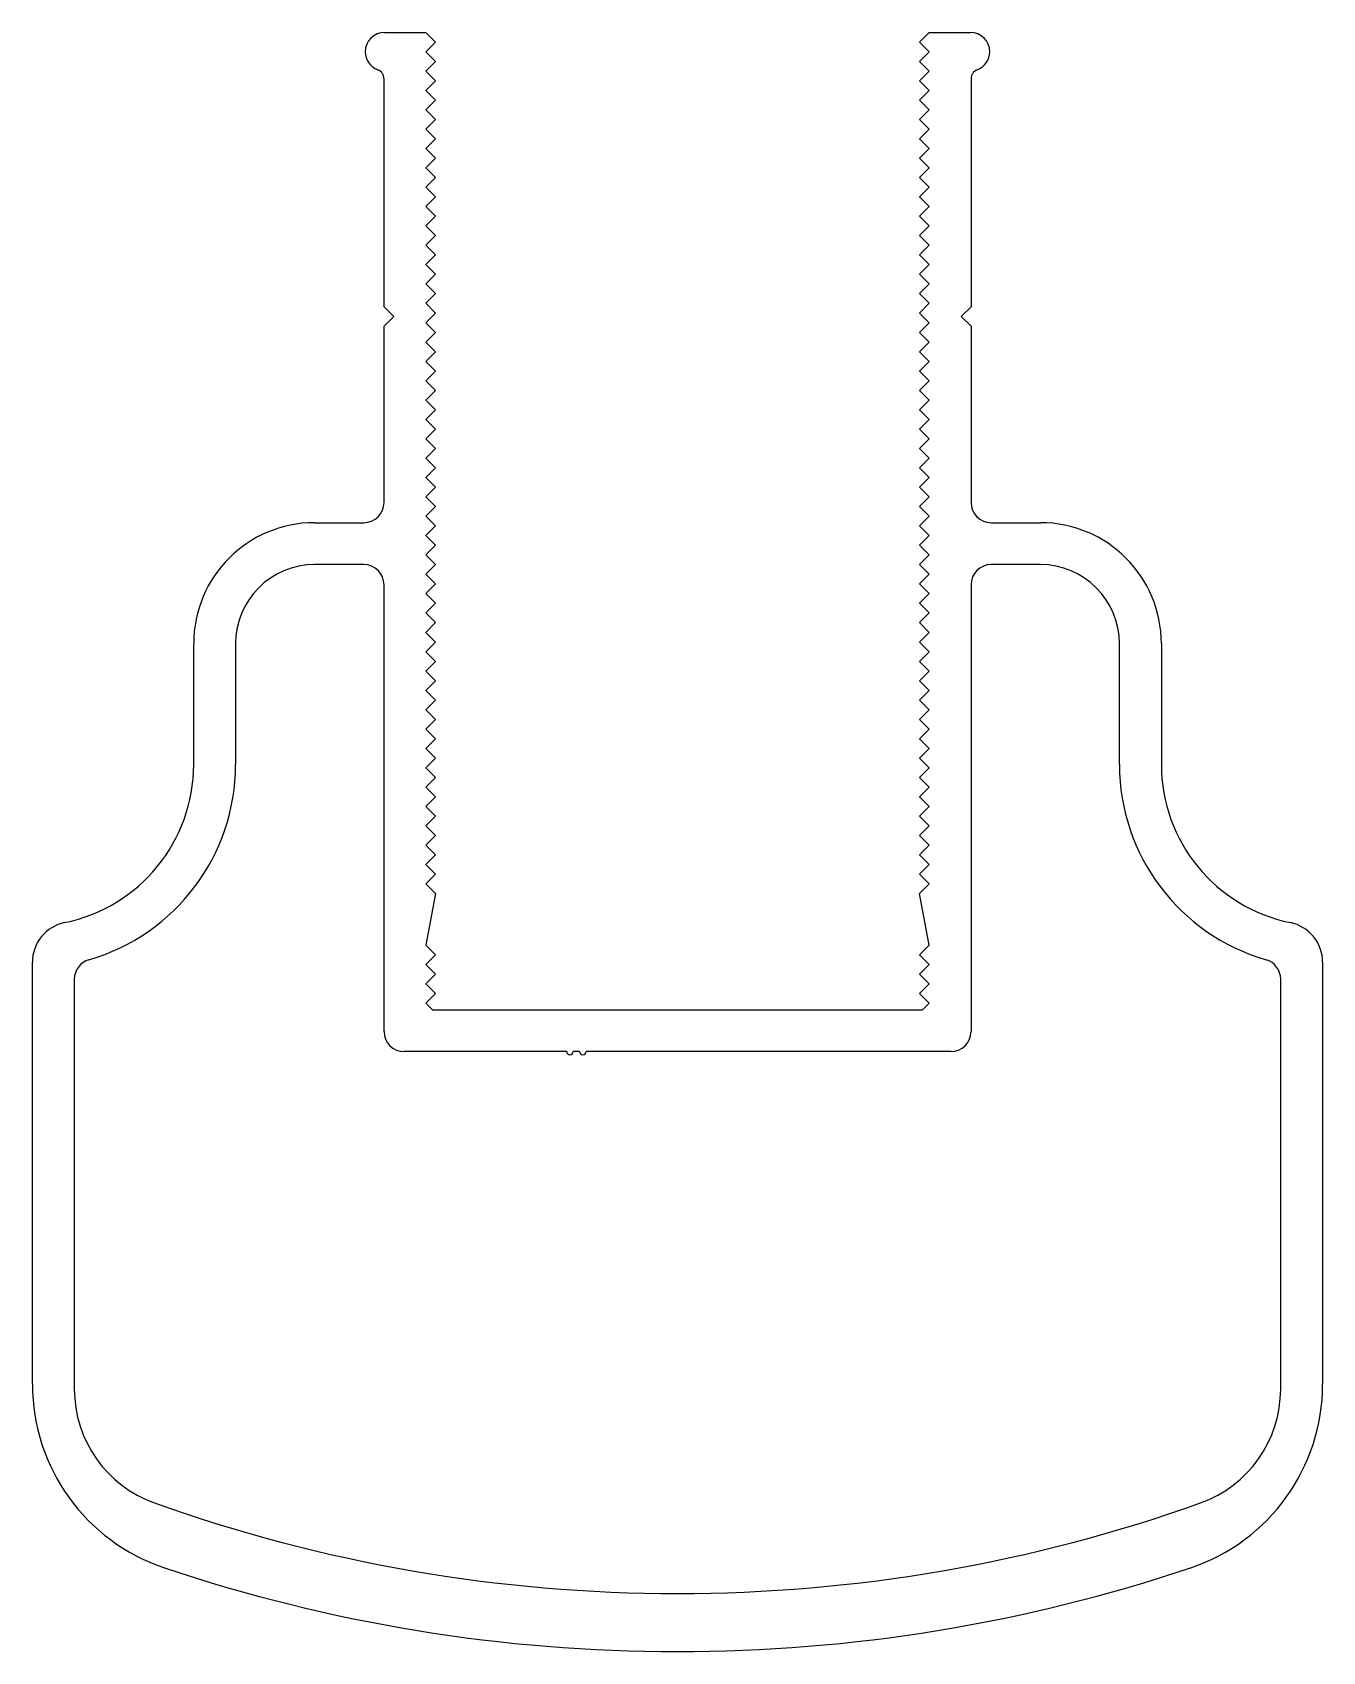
# Model space of a CAD drawing. Extents: x -26.6 to 24.2, y 11.3 to 75.
import ezdxf

# ---------------------------------------------------------------- set-up
doc = ezdxf.new("R2010")
doc.units = 0
doc.layers.get('0').update_dxf_attribs({"linetype": 'CONTINUOUS'})

msp = doc.modelspace()

# ---------------------------------------------------------------- linework, layer by layer
for p, q in [((-12.696, 75.039), (-11.07, 75.039)), ((-11.07, 75.039), (-10.689, 74.658)), ((-10.689, 74.658), (-11.07, 74.277)), ((8.361, 74.658), (8.742, 75.039)), ((8.742, 74.277), (8.361, 74.658)), ((8.742, 75.039), (10.367, 75.039)), ((-11.07, 74.277), (-10.689, 73.896)), ((8.361, 73.896), (8.742, 74.277)), ((-10.689, 73.896), (-11.07, 73.515)), ((-11.07, 73.515), (-10.689, 73.134)), ((8.742, 73.515), (8.361, 73.896)), ((8.361, 73.134), (8.742, 73.515)), ((-12.72, 64.231), (-12.72, 73.209)), ((-10.689, 73.134), (-11.07, 72.753)), ((-11.07, 72.753), (-10.689, 72.372)), ((8.742, 72.753), (8.361, 73.134)), ((8.361, 72.372), (8.742, 72.753)), ((10.392, 73.209), (10.392, 64.231)), ((-10.689, 72.372), (-11.07, 71.991)), ((8.742, 71.991), (8.361, 72.372)), ((-11.07, 71.991), (-10.689, 71.61)), ((-10.689, 71.61), (-11.07, 71.229)), ((8.361, 71.61), (8.742, 71.991)), ((8.742, 71.229), (8.361, 71.61)), ((-11.07, 71.229), (-10.689, 70.848)), ((-10.689, 70.848), (-11.07, 70.467)), ((8.361, 70.848), (8.742, 71.229)), ((8.742, 70.467), (8.361, 70.848)), ((-11.07, 70.467), (-10.689, 70.086)), ((8.361, 70.086), (8.742, 70.467)), ((-10.689, 70.086), (-11.07, 69.705)), ((-11.07, 69.705), (-10.689, 69.324)), ((8.742, 69.705), (8.361, 70.086)), ((8.361, 69.324), (8.742, 69.705)), ((-10.689, 69.324), (-11.07, 68.943)), ((-11.07, 68.943), (-10.689, 68.562)), ((8.742, 68.943), (8.361, 69.324)), ((8.361, 68.562), (8.742, 68.943)), ((-10.689, 68.562), (-11.07, 68.181)), ((8.742, 68.181), (8.361, 68.562)), ((-11.07, 68.181), (-10.689, 67.8)), ((-10.689, 67.8), (-11.07, 67.419)), ((8.361, 67.8), (8.742, 68.181)), ((8.742, 67.419), (8.361, 67.8)), ((-11.07, 67.419), (-10.689, 67.038)), ((-10.689, 67.038), (-11.07, 66.657)), ((8.361, 67.038), (8.742, 67.419)), ((8.742, 66.657), (8.361, 67.038)), ((-11.07, 66.657), (-10.689, 66.276)), ((8.361, 66.276), (8.742, 66.657)), ((-10.689, 66.276), (-11.07, 65.895)), ((-11.07, 65.895), (-10.689, 65.514)), ((8.742, 65.895), (8.361, 66.276)), ((8.361, 65.514), (8.742, 65.895)), ((-10.689, 65.514), (-11.07, 65.133)), ((-11.07, 65.133), (-10.689, 64.752)), ((8.742, 65.133), (8.361, 65.514)), ((8.361, 64.752), (8.742, 65.133)), ((-10.689, 64.752), (-11.07, 64.371)), ((8.742, 64.371), (8.361, 64.752)), ((-12.339, 63.85), (-12.72, 64.231)), ((-12.72, 63.469), (-12.339, 63.85)), ((-11.07, 64.371), (-10.689, 63.99)), ((-10.689, 63.99), (-11.07, 63.609)), ((8.361, 63.99), (8.742, 64.371)), ((8.742, 63.609), (8.361, 63.99)), ((10.392, 64.231), (10.011, 63.85)), ((10.011, 63.85), (10.392, 63.469)), ((-12.72, 56.535), (-12.72, 63.469)), ((-11.07, 63.609), (-10.689, 63.228)), ((-10.689, 63.228), (-11.07, 62.847)), ((8.361, 63.228), (8.742, 63.609)), ((8.742, 62.847), (8.361, 63.228)), ((10.392, 63.469), (10.392, 56.535)), ((-11.07, 62.847), (-10.689, 62.466)), ((8.361, 62.466), (8.742, 62.847)), ((-10.689, 62.466), (-11.07, 62.085)), ((-11.07, 62.085), (-10.689, 61.704)), ((8.742, 62.085), (8.361, 62.466)), ((8.361, 61.704), (8.742, 62.085)), ((-10.689, 61.704), (-11.07, 61.323)), ((-11.07, 61.323), (-10.689, 60.942)), ((8.742, 61.323), (8.361, 61.704)), ((8.361, 60.942), (8.742, 61.323)), ((-10.689, 60.942), (-11.07, 60.561)), ((8.742, 60.561), (8.361, 60.942)), ((-11.07, 60.561), (-10.689, 60.18)), ((-10.689, 60.18), (-11.07, 59.799)), ((8.361, 60.18), (8.742, 60.561)), ((8.742, 59.799), (8.361, 60.18)), ((-11.07, 59.799), (-10.689, 59.418)), ((-10.689, 59.418), (-11.07, 59.037)), ((8.361, 59.418), (8.742, 59.799)), ((8.742, 59.037), (8.361, 59.418)), ((-11.07, 59.037), (-10.689, 58.656)), ((-10.689, 58.656), (-11.07, 58.275)), ((8.361, 58.656), (8.742, 59.037)), ((8.742, 58.275), (8.361, 58.656)), ((-11.07, 58.275), (-10.689, 57.894)), ((8.361, 57.894), (8.742, 58.275)), ((-10.689, 57.894), (-11.07, 57.513)), ((-11.07, 57.513), (-10.689, 57.132)), ((8.742, 57.513), (8.361, 57.894)), ((8.361, 57.132), (8.742, 57.513)), ((-10.689, 57.132), (-11.07, 56.751)), ((-11.07, 56.751), (-10.689, 56.37)), ((8.742, 56.751), (8.361, 57.132)), ((8.361, 56.37), (8.742, 56.751)), ((-10.689, 56.37), (-11.07, 55.989)), ((8.742, 55.989), (8.361, 56.37)), ((-15.452, 55.735), (-13.52, 55.735)), ((-11.07, 55.989), (-10.689, 55.608)), ((-10.689, 55.608), (-11.07, 55.227)), ((8.361, 55.608), (8.742, 55.989)), ((8.742, 55.227), (8.361, 55.608)), ((11.192, 55.735), (13.123, 55.735)), ((-11.07, 55.227), (-10.689, 54.846)), ((-10.689, 54.846), (-11.07, 54.465)), ((8.361, 54.846), (8.742, 55.227)), ((8.742, 54.465), (8.361, 54.846)), ((-11.07, 54.465), (-10.689, 54.084)), ((8.361, 54.084), (8.742, 54.465)), ((-13.52, 54.085), (-15.452, 54.085)), ((-10.689, 54.084), (-11.07, 53.703)), ((-11.07, 53.703), (-10.689, 53.322)), ((8.742, 53.703), (8.361, 54.084)), ((8.361, 53.322), (8.742, 53.703)), ((13.123, 54.085), (11.192, 54.085)), ((-12.72, 35.707), (-12.72, 53.285)), ((-10.689, 53.322), (-11.07, 52.941)), ((-11.07, 52.941), (-10.689, 52.56)), ((8.742, 52.941), (8.361, 53.322)), ((8.361, 52.56), (8.742, 52.941)), ((10.392, 53.285), (10.392, 35.707)), ((-10.689, 52.56), (-11.07, 52.179)), ((8.742, 52.179), (8.361, 52.56)), ((-11.07, 52.179), (-10.689, 51.798)), ((-10.689, 51.798), (-11.07, 51.417)), ((8.361, 51.798), (8.742, 52.179)), ((8.742, 51.417), (8.361, 51.798)), ((-11.07, 51.417), (-10.689, 51.036)), ((-10.689, 51.036), (-11.07, 50.655)), ((8.361, 51.036), (8.742, 51.417)), ((8.742, 50.655), (8.361, 51.036)), ((-20.214, 46.21), (-20.214, 50.972)), ((-18.564, 50.972), (-18.564, 46.21)), ((-11.07, 50.655), (-10.689, 50.274)), ((8.361, 50.274), (8.742, 50.655)), ((16.236, 46.21), (16.236, 50.972)), ((17.886, 50.972), (17.886, 46.21)), ((-10.689, 50.274), (-11.07, 49.893)), ((-11.07, 49.893), (-10.689, 49.512)), ((8.742, 49.893), (8.361, 50.274)), ((8.361, 49.512), (8.742, 49.893)), ((-10.689, 49.512), (-11.07, 49.131)), ((-11.07, 49.131), (-10.689, 48.75)), ((8.742, 49.131), (8.361, 49.512)), ((8.361, 48.75), (8.742, 49.131)), ((-10.689, 48.75), (-11.07, 48.369)), ((8.742, 48.369), (8.361, 48.75)), ((-11.07, 48.369), (-10.689, 47.988)), ((-10.689, 47.988), (-11.07, 47.607)), ((8.361, 47.988), (8.742, 48.369)), ((8.742, 47.607), (8.361, 47.988)), ((-11.07, 47.607), (-10.689, 47.226)), ((-10.689, 47.226), (-11.07, 46.845)), ((8.361, 47.226), (8.742, 47.607)), ((8.742, 46.845), (8.361, 47.226)), ((-11.07, 46.845), (-10.689, 46.464)), ((8.361, 46.464), (8.742, 46.845)), ((-10.689, 46.464), (-11.07, 46.083)), ((-11.07, 46.083), (-10.689, 45.702)), ((8.742, 46.083), (8.361, 46.464)), ((8.361, 45.702), (8.742, 46.083)), ((-10.689, 45.702), (-11.07, 45.321)), ((-11.07, 45.321), (-10.689, 44.94)), ((8.742, 45.321), (8.361, 45.702)), ((8.361, 44.94), (8.742, 45.321)), ((-10.689, 44.94), (-11.07, 44.559)), ((8.742, 44.559), (8.361, 44.94)), ((-11.07, 44.559), (-10.689, 44.178)), ((-10.689, 44.178), (-11.07, 43.797)), ((8.361, 44.178), (8.742, 44.559)), ((8.742, 43.797), (8.361, 44.178)), ((-11.07, 43.797), (-10.689, 43.416)), ((-10.689, 43.416), (-11.07, 43.035)), ((8.361, 43.416), (8.742, 43.797)), ((8.742, 43.035), (8.361, 43.416)), ((-11.07, 43.035), (-10.689, 42.654)), ((8.361, 42.654), (8.742, 43.035)), ((-10.689, 42.654), (-11.07, 42.273)), ((-11.07, 42.273), (-10.689, 41.892)), ((8.742, 42.273), (8.361, 42.654)), ((8.361, 41.892), (8.742, 42.273)), ((-10.689, 41.892), (-11.07, 41.511)), ((-11.07, 41.511), (-10.689, 41.13)), ((8.742, 41.511), (8.361, 41.892)), ((8.361, 41.13), (8.742, 41.511)), ((-10.689, 41.13), (-11.07, 39.098)), ((8.742, 39.098), (8.361, 41.13)), ((-11.07, 39.098), (-10.689, 38.717)), ((8.361, 38.717), (8.742, 39.098)), ((-26.564, 21.809), (-26.564, 38.433)), ((-10.689, 38.717), (-11.07, 38.336)), ((-11.07, 38.336), (-10.689, 37.955)), ((8.742, 38.336), (8.361, 38.717)), ((8.361, 37.955), (8.742, 38.336)), ((24.236, 38.433), (24.236, 21.809)), ((-24.914, 37.758), (-24.914, 21.622)), ((-10.689, 37.955), (-11.07, 37.574)), ((8.742, 37.574), (8.361, 37.955)), ((22.586, 21.622), (22.586, 37.758)), ((-11.07, 37.574), (-10.689, 37.193)), ((-10.689, 37.193), (-11.07, 36.812)), ((8.361, 37.193), (8.742, 37.574)), ((8.742, 36.812), (8.361, 37.193)), ((-11.07, 36.812), (-10.815, 36.557)), ((-10.815, 36.557), (-1.164, 36.557)), ((-1.164, 36.557), (8.487, 36.557)), ((8.487, 36.557), (8.742, 36.812)), ((-5.646, 34.907), (-11.92, 34.907)), ((-5.525, 34.907), (-5.646, 34.907)), ((-5.017, 34.907), (-5.271, 34.907)), ((9.592, 34.907), (-4.763, 34.907))]:
    msp.add_line(p, q)
for centre, radius, start, end in [((-12.696, 74.277), 0.762, 90, 180), ((10.367, 74.277), 0.762, 360, 90), ((-12.696, 74.277), 0.762, 180, 249.26075), ((10.367, 74.277), 0.762, 290.73925, 0), ((-13.1, 73.209), 0.38, 360, 69.26075), ((10.772, 73.209), 0.38, 110.73925, 180), ((-13.52, 56.535), 0.8, 270, 360), ((11.192, 56.535), 0.8, 180, 270), ((-15.452, 50.972), 4.762, 90, 180), ((13.123, 50.972), 4.763, 0, 90), ((-15.452, 50.972), 3.113, 90, 180), ((-13.52, 53.285), 0.8, 360, 90), ((11.192, 53.285), 0.8, 90, 180), ((13.123, 50.972), 3.113, 0, 90), ((-26.564, 46.21), 6.35, 281.53696, 360), ((-26.564, 46.21), 8, 286.16575, 360), ((24.236, 46.21), 8, 180, 253.83425), ((24.236, 46.21), 6.35, 180, 258.46304), ((-24.977, 38.433), 1.588, 101.53696, 180), ((22.648, 38.433), 1.588, 0, 78.46304), ((-24.114, 37.758), 0.8, 106.16575, 180.00001), ((21.786, 37.758), 0.8, 359.99999, 73.83425), ((-11.92, 35.707), 0.8, 180, 270), ((9.592, 35.707), 0.8, 270, 0), ((-5.398, 34.907), 0.127, 180, 0), ((-4.89, 34.907), 0.127, 180, 0), ((-18.944, 21.809), 7.62, 180, 251.447), ((16.616, 21.809), 7.62, 288.553, 0), ((-20.152, 21.622), 4.762, 180.00001, 250.34531), ((17.823, 21.622), 4.762, 289.65469, 359.99999), ((-1.164, 74.785), 61.214, 250.34531, 270), ((-1.164, 74.785), 61.214, 270, 289.65469), ((-1.164, 74.785), 63.5, 251.447, 270), ((-1.164, 74.785), 63.5, 270, 288.553)]:
    msp.add_arc(centre, radius, start, end)

doc.saveas('drawing.dxf')
